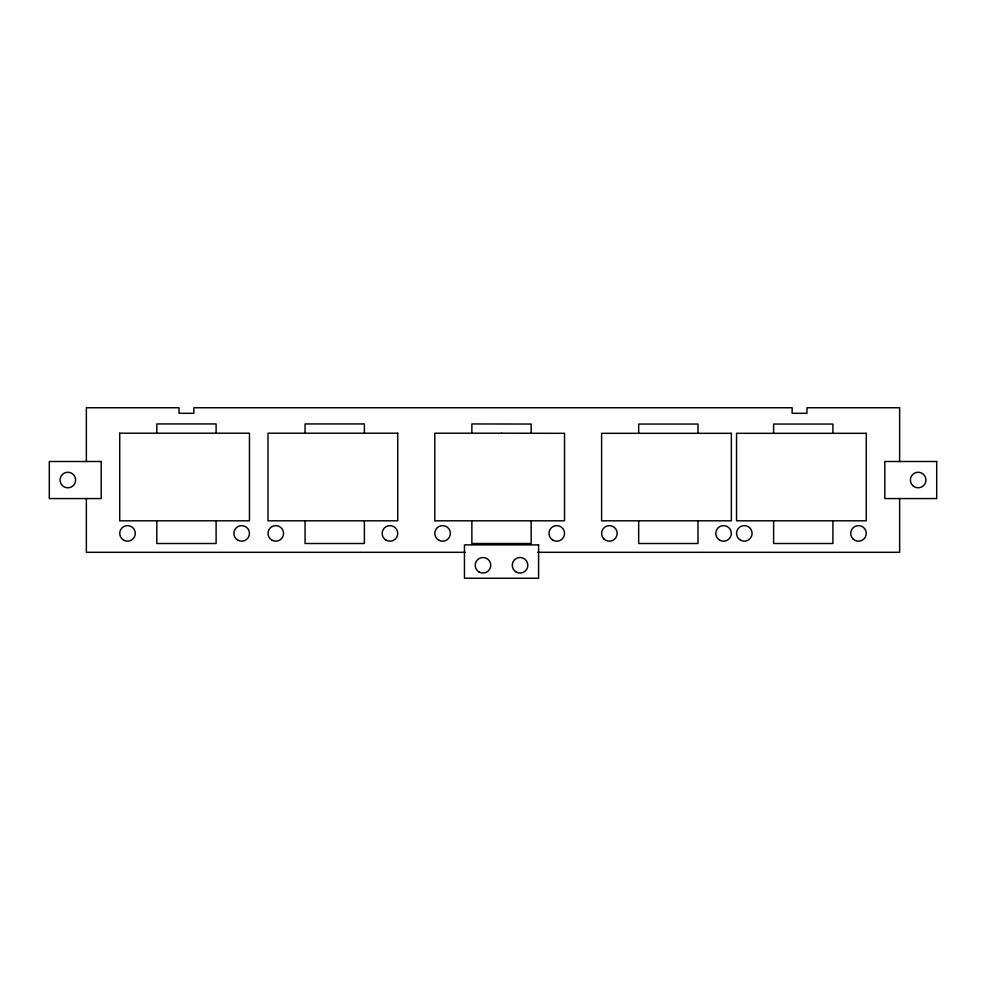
<?xml version="1.0" encoding="UTF-8"?>
<svg xmlns="http://www.w3.org/2000/svg" width="986" height="986" viewBox="0 0 986 986"><rect width="100%" height="100%" fill="white"/><g stroke="black" fill="none" stroke-linecap="round" stroke-linejoin="round"><path stroke-width="1.48" d="M465.281 552.308L86.361 552.308L86.361 498.485M537.666 552.308L899.639 552.308L899.639 498.485M899.639 461.571L899.639 407.748L806.967 407.748L806.967 413.307L792.14 413.307L792.14 407.748L193.86 407.748L193.86 413.307L179.033 413.307L179.033 407.748L86.361 407.748L86.361 461.571M832.911 433.322L832.911 424.054L773.603 424.054L773.603 433.322M832.911 520.805L832.911 543.508L773.603 543.508L773.603 520.805M697.989 433.322L697.989 424.054L638.682 424.054L638.682 433.322M697.989 520.805L697.989 543.508L638.682 543.508L638.682 520.805M531.171 433.322L531.171 424.054L471.863 423.943L471.863 433.211M531.171 520.805L531.171 543.508L471.863 543.508L471.863 520.805M364.376 433.211L364.376 423.943L305.068 423.943L305.068 433.211M364.376 520.805L364.376 543.508L305.068 543.508L305.068 520.805M216.107 433.211L216.107 423.943L156.799 423.943L156.799 433.211M216.107 520.805L216.107 543.508L156.799 543.508L156.799 520.805M119.725 433.211L119.725 520.805L249.458 520.805L249.458 433.211L119.725 433.211M397.728 433.211L267.995 433.211L267.995 520.805L397.728 520.805L397.728 433.211M501.517 433.211L434.801 433.211L434.801 520.805L564.534 520.805L564.534 433.322L501.517 433.211M731.353 433.322L601.608 433.322L601.608 520.805L731.353 520.805L731.353 433.322M866.275 433.322L736.542 433.322L736.542 520.805L866.275 520.805L866.275 433.322M101.188 461.497L49.3 461.497L49.3 498.559L101.188 498.559L101.188 461.497M936.7 461.497L884.812 461.497L884.812 498.559L936.7 498.559L936.7 461.497M538.59 544.888L464.455 544.888L464.455 578.252L538.59 578.252L538.59 544.888M123.62 540.143A7.789 7.789 0 0 0 135.292 533.401A7.789 7.789 0 0 0 123.62 526.66A7.789 7.789 0 0 0 123.62 540.143M271.889 540.143A7.789 7.789 0 0 0 283.561 533.401A7.789 7.789 0 0 0 271.889 526.66A7.789 7.789 0 0 0 271.889 540.143M237.786 540.143A7.789 7.789 0 0 0 249.458 533.401A7.789 7.789 0 0 0 237.786 526.66A7.789 7.789 0 0 0 237.786 540.143M386.056 540.143A7.789 7.789 0 0 0 397.728 533.401A7.789 7.789 0 0 0 386.056 526.66A7.789 7.789 0 0 0 386.056 540.143M438.684 540.143A7.789 7.789 0 0 0 450.368 533.401A7.789 7.789 0 0 0 438.684 526.66A7.789 7.789 0 0 0 438.684 540.143M552.863 540.143A7.789 7.789 0 0 0 564.534 533.401A7.789 7.789 0 0 0 552.863 526.66A7.789 7.789 0 0 0 552.863 540.143M719.669 540.143A7.789 7.789 0 0 0 731.353 533.401A7.789 7.789 0 0 0 719.669 526.66A7.789 7.789 0 0 0 719.669 540.143M603.888 538.911A7.789 7.789 0 0 0 616.916 535.423A7.789 7.789 0 0 0 607.388 525.883A7.789 7.789 0 0 0 603.888 538.911M740.424 540.143A7.789 7.789 0 0 0 752.108 533.401A7.789 7.789 0 0 0 740.424 526.66A7.789 7.789 0 0 0 740.424 540.143M852.989 538.911A7.789 7.789 0 0 0 866.004 535.423A7.789 7.789 0 0 0 856.477 525.883A7.789 7.789 0 0 0 852.989 538.911M912.666 485.531A7.789 7.789 0 0 0 925.681 482.043A7.789 7.789 0 0 0 916.154 472.504A7.789 7.789 0 0 0 912.666 485.531M62.328 485.531A7.789 7.789 0 0 0 75.355 482.043A7.789 7.789 0 0 0 65.816 472.504A7.789 7.789 0 0 0 62.328 485.531M516.159 572.028A7.789 7.789 0 0 0 527.83 565.286A7.789 7.789 0 0 0 516.159 558.544A7.789 7.789 0 0 0 516.159 572.028M479.097 572.028A7.789 7.789 0 0 0 490.769 565.286A7.789 7.789 0 0 0 479.097 558.544A7.789 7.789 0 0 0 479.097 572.028"/></g></svg>
